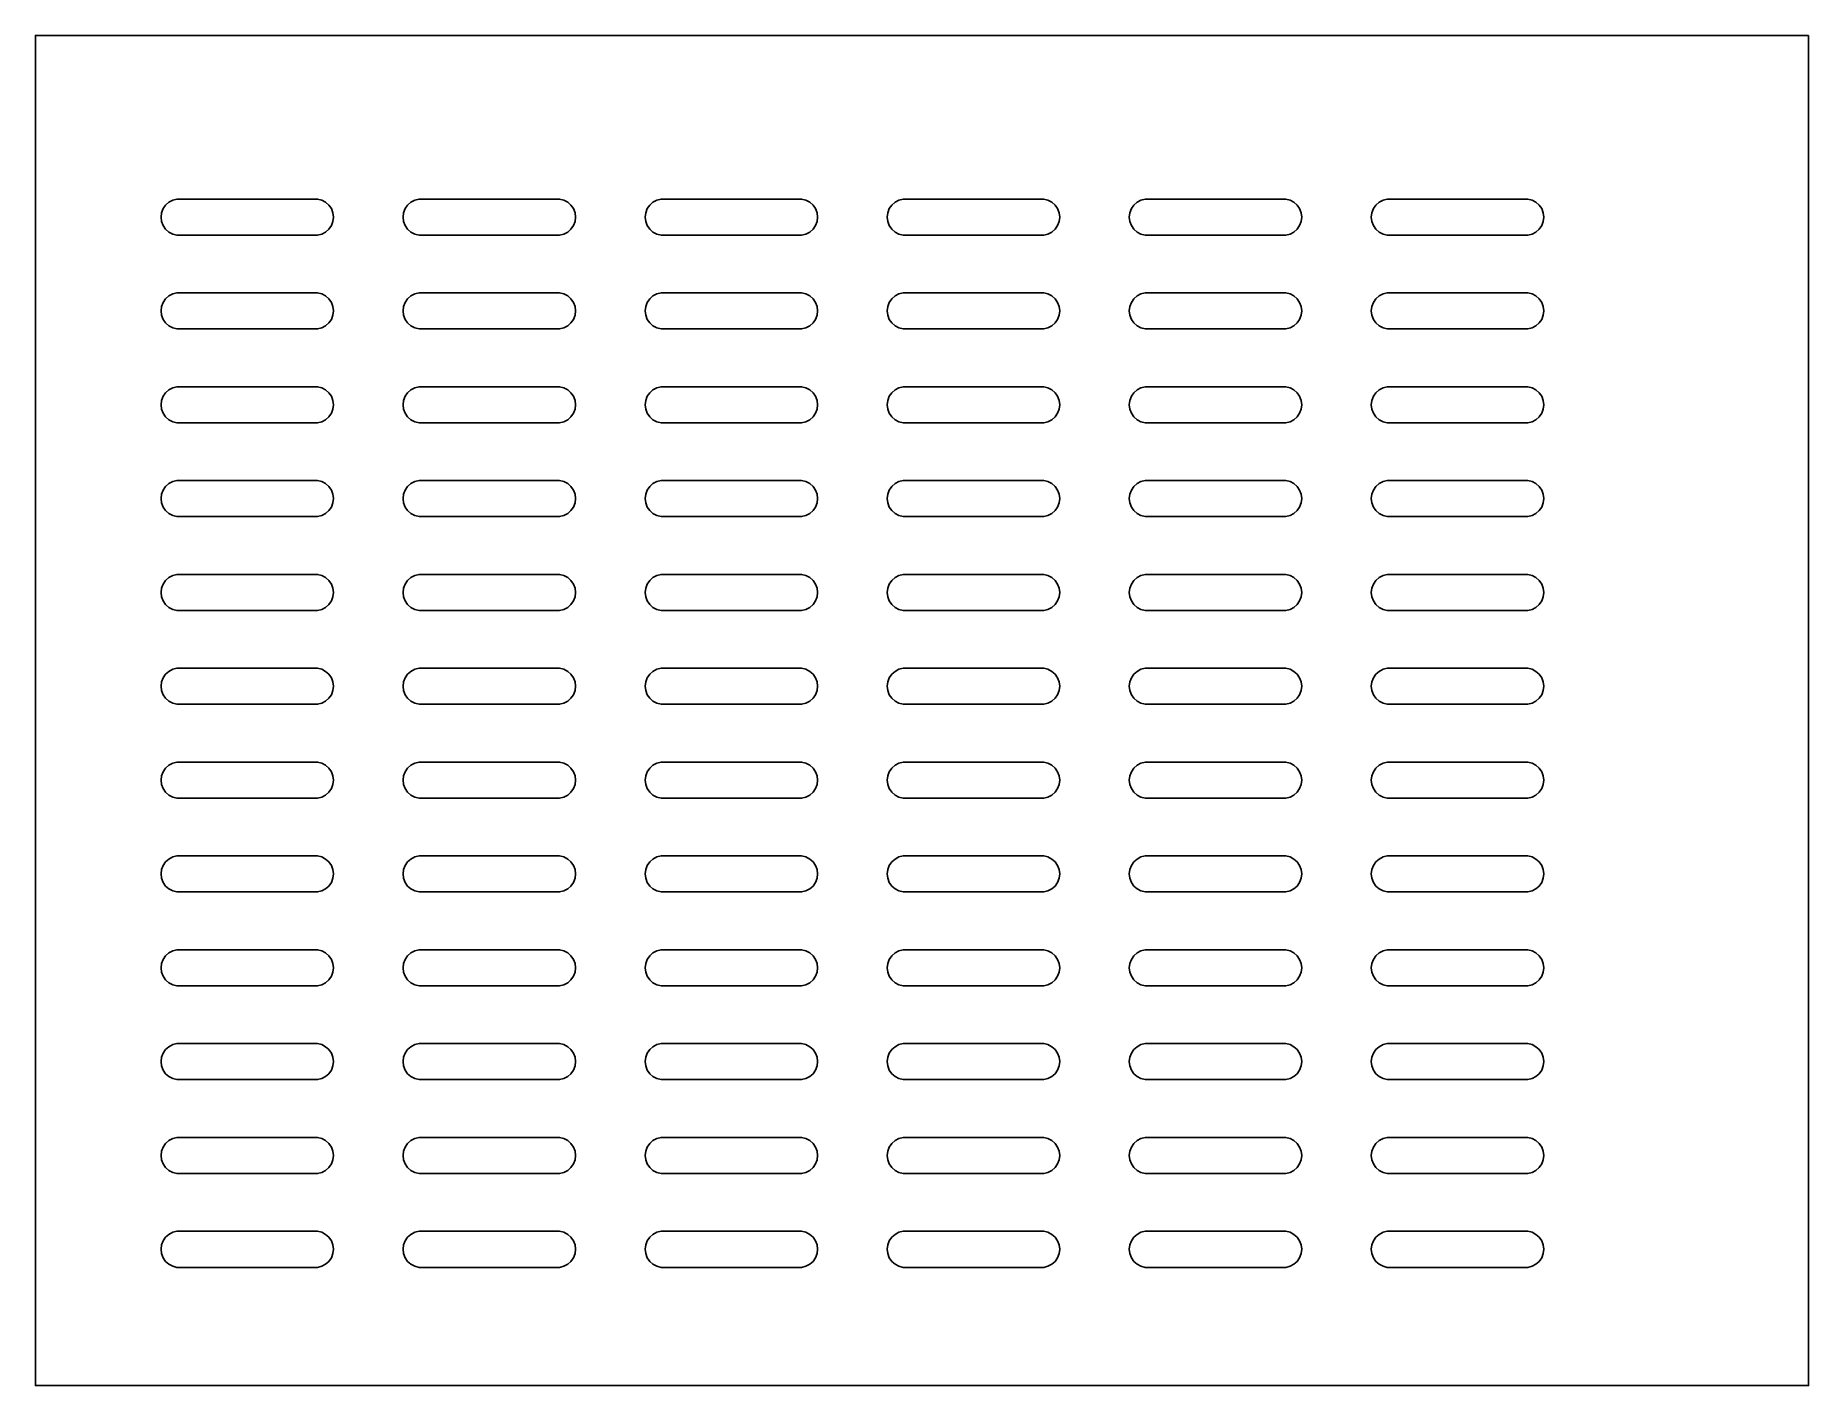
# Model space of a CAD drawing. Extents: x 0 to 117, y 0 to 89.
import ezdxf

# ---------------------------------------------------------------- set-up
doc = ezdxf.new("R2010")
doc.units = 0
doc.layers.get('0').update_dxf_attribs({"linetype": 'CONTINUOUS'})

msp = doc.modelspace()

# ---------------------------------------------------------------- linework, layer by layer
for points in [[(117.2, 89.2), (0, 89.2), (0, 0), (117.2, 0)], [(9.35536, 76.0087), (9.07447, 76.078), (8.81832, 76.2124), (8.60179, 76.4043), (8.43745, 76.6423), (8.33487, 76.9128), (8.3, 77.2), (8.33487, 77.4872), (8.43745, 77.7577), (8.60179, 77.9957), (8.81832, 78.1876), (9.07447, 78.322), (9.35536, 78.3913), (18.6446, 78.3913), (18.9255, 78.322), (19.1817, 78.1876), (19.3982, 77.9957), (19.5625, 77.7577), (19.6651, 77.4872), (19.7, 77.2), (19.6651, 76.9128), (19.5625, 76.6423), (19.3982, 76.4043), (19.1817, 76.2124), (18.9255, 76.078), (18.6446, 76.0087)], [(25.3554, 76.0087), (25.0745, 76.078), (24.8183, 76.2124), (24.6018, 76.4043), (24.4375, 76.6423), (24.3349, 76.9128), (24.3, 77.2), (24.3349, 77.4872), (24.4375, 77.7577), (24.6018, 77.9957), (24.8183, 78.1876), (25.0745, 78.322), (25.3554, 78.3913), (34.6446, 78.3913), (34.9255, 78.322), (35.1817, 78.1876), (35.3982, 77.9957), (35.5625, 77.7577), (35.6651, 77.4872), (35.7, 77.2), (35.6651, 76.9128), (35.5625, 76.6423), (35.3982, 76.4043), (35.1817, 76.2124), (34.9255, 76.078), (34.6446, 76.0087)], [(41.3554, 76.0087), (41.0745, 76.078), (40.8183, 76.2124), (40.6018, 76.4043), (40.4375, 76.6423), (40.3349, 76.9128), (40.3, 77.2), (40.3349, 77.4872), (40.4375, 77.7577), (40.6018, 77.9957), (40.8183, 78.1876), (41.0745, 78.322), (41.3554, 78.3913), (50.6446, 78.3913), (50.9255, 78.322), (51.1817, 78.1876), (51.3982, 77.9957), (51.5625, 77.7577), (51.6651, 77.4872), (51.7, 77.2), (51.6651, 76.9128), (51.5625, 76.6423), (51.3982, 76.4043), (51.1817, 76.2124), (50.9255, 76.078), (50.6446, 76.0087)], [(57.3554, 76.0087), (57.0745, 76.078), (56.8183, 76.2124), (56.6018, 76.4043), (56.4375, 76.6423), (56.3349, 76.9128), (56.3, 77.2), (56.3349, 77.4872), (56.4375, 77.7577), (56.6018, 77.9957), (56.8183, 78.1876), (57.0745, 78.322), (57.3554, 78.3913), (66.6446, 78.3913), (66.9255, 78.322), (67.1817, 78.1876), (67.3982, 77.9957), (67.5625, 77.7577), (67.6651, 77.4872), (67.7, 77.2), (67.6651, 76.9128), (67.5625, 76.6423), (67.3982, 76.4043), (67.1817, 76.2124), (66.9255, 76.078), (66.6446, 76.0087)], [(73.3554, 76.0087), (73.0745, 76.078), (72.8183, 76.2124), (72.6018, 76.4043), (72.4375, 76.6423), (72.3349, 76.9128), (72.3, 77.2), (72.3349, 77.4872), (72.4375, 77.7577), (72.6018, 77.9957), (72.8183, 78.1876), (73.0745, 78.322), (73.3554, 78.3913), (82.6446, 78.3913), (82.9255, 78.322), (83.1817, 78.1876), (83.3982, 77.9957), (83.5625, 77.7577), (83.6651, 77.4872), (83.7, 77.2), (83.6651, 76.9128), (83.5625, 76.6423), (83.3982, 76.4043), (83.1817, 76.2124), (82.9255, 76.078), (82.6446, 76.0087)], [(89.3554, 76.0087), (89.0745, 76.078), (88.8183, 76.2124), (88.6018, 76.4043), (88.4375, 76.6423), (88.3349, 76.9128), (88.3, 77.2), (88.3349, 77.4872), (88.4375, 77.7577), (88.6018, 77.9957), (88.8183, 78.1876), (89.0745, 78.322), (89.3554, 78.3913), (98.6446, 78.3913), (98.9255, 78.322), (99.1817, 78.1876), (99.3982, 77.9957), (99.5625, 77.7577), (99.6651, 77.4872), (99.7, 77.2), (99.6651, 76.9128), (99.5625, 76.6423), (99.3982, 76.4043), (99.1817, 76.2124), (98.9255, 76.078), (98.6446, 76.0087)], [(9.35536, 69.8087), (9.07447, 69.878), (8.81832, 70.0124), (8.60179, 70.2043), (8.43745, 70.4423), (8.33487, 70.7128), (8.3, 71), (8.33487, 71.2872), (8.43745, 71.5577), (8.60179, 71.7957), (8.81832, 71.9876), (9.07447, 72.122), (9.35536, 72.1913), (18.6446, 72.1913), (18.9255, 72.122), (19.1817, 71.9876), (19.3982, 71.7957), (19.5625, 71.5577), (19.6651, 71.2872), (19.7, 71), (19.6651, 70.7128), (19.5625, 70.4423), (19.3982, 70.2043), (19.1817, 70.0124), (18.9255, 69.878), (18.6446, 69.8087)], [(25.3554, 69.8087), (25.0745, 69.878), (24.8183, 70.0124), (24.6018, 70.2043), (24.4375, 70.4423), (24.3349, 70.7128), (24.3, 71), (24.3349, 71.2872), (24.4375, 71.5577), (24.6018, 71.7957), (24.8183, 71.9876), (25.0745, 72.122), (25.3554, 72.1913), (34.6446, 72.1913), (34.9255, 72.122), (35.1817, 71.9876), (35.3982, 71.7957), (35.5625, 71.5577), (35.6651, 71.2872), (35.7, 71), (35.6651, 70.7128), (35.5625, 70.4423), (35.3982, 70.2043), (35.1817, 70.0124), (34.9255, 69.878), (34.6446, 69.8087)], [(41.3554, 69.8087), (41.0745, 69.878), (40.8183, 70.0124), (40.6018, 70.2043), (40.4375, 70.4423), (40.3349, 70.7128), (40.3, 71), (40.3349, 71.2872), (40.4375, 71.5577), (40.6018, 71.7957), (40.8183, 71.9876), (41.0745, 72.122), (41.3554, 72.1913), (50.6446, 72.1913), (50.9255, 72.122), (51.1817, 71.9876), (51.3982, 71.7957), (51.5625, 71.5577), (51.6651, 71.2872), (51.7, 71), (51.6651, 70.7128), (51.5625, 70.4423), (51.3982, 70.2043), (51.1817, 70.0124), (50.9255, 69.878), (50.6446, 69.8087)], [(57.3554, 69.8087), (57.0745, 69.878), (56.8183, 70.0124), (56.6018, 70.2043), (56.4375, 70.4423), (56.3349, 70.7128), (56.3, 71), (56.3349, 71.2872), (56.4375, 71.5577), (56.6018, 71.7957), (56.8183, 71.9876), (57.0745, 72.122), (57.3554, 72.1913), (66.6446, 72.1913), (66.9255, 72.122), (67.1817, 71.9876), (67.3982, 71.7957), (67.5625, 71.5577), (67.6651, 71.2872), (67.7, 71), (67.6651, 70.7128), (67.5625, 70.4423), (67.3982, 70.2043), (67.1817, 70.0124), (66.9255, 69.878), (66.6446, 69.8087)], [(73.3554, 69.8087), (73.0745, 69.878), (72.8183, 70.0124), (72.6018, 70.2043), (72.4375, 70.4423), (72.3349, 70.7128), (72.3, 71), (72.3349, 71.2872), (72.4375, 71.5577), (72.6018, 71.7957), (72.8183, 71.9876), (73.0745, 72.122), (73.3554, 72.1913), (82.6446, 72.1913), (82.9255, 72.122), (83.1817, 71.9876), (83.3982, 71.7957), (83.5625, 71.5577), (83.6651, 71.2872), (83.7, 71), (83.6651, 70.7128), (83.5625, 70.4423), (83.3982, 70.2043), (83.1817, 70.0124), (82.9255, 69.878), (82.6446, 69.8087)], [(89.3554, 69.8087), (89.0745, 69.878), (88.8183, 70.0124), (88.6018, 70.2043), (88.4375, 70.4423), (88.3349, 70.7128), (88.3, 71), (88.3349, 71.2872), (88.4375, 71.5577), (88.6018, 71.7957), (88.8183, 71.9876), (89.0745, 72.122), (89.3554, 72.1913), (98.6446, 72.1913), (98.9255, 72.122), (99.1817, 71.9876), (99.3982, 71.7957), (99.5625, 71.5577), (99.6651, 71.2872), (99.7, 71), (99.6651, 70.7128), (99.5625, 70.4423), (99.3982, 70.2043), (99.1817, 70.0124), (98.9255, 69.878), (98.6446, 69.8087)], [(9.35536, 63.6087), (9.07447, 63.678), (8.81832, 63.8124), (8.60179, 64.0043), (8.43745, 64.2423), (8.33487, 64.5128), (8.3, 64.8), (8.33487, 65.0872), (8.43745, 65.3577), (8.60179, 65.5957), (8.81832, 65.7876), (9.07447, 65.922), (9.35536, 65.9913), (18.6446, 65.9913), (18.9255, 65.922), (19.1817, 65.7876), (19.3982, 65.5957), (19.5625, 65.3577), (19.6651, 65.0872), (19.7, 64.8), (19.6651, 64.5128), (19.5625, 64.2423), (19.3982, 64.0043), (19.1817, 63.8124), (18.9255, 63.678), (18.6446, 63.6087)], [(25.3554, 63.6087), (25.0745, 63.678), (24.8183, 63.8124), (24.6018, 64.0043), (24.4375, 64.2423), (24.3349, 64.5128), (24.3, 64.8), (24.3349, 65.0872), (24.4375, 65.3577), (24.6018, 65.5957), (24.8183, 65.7876), (25.0745, 65.922), (25.3554, 65.9913), (34.6446, 65.9913), (34.9255, 65.922), (35.1817, 65.7876), (35.3982, 65.5957), (35.5625, 65.3577), (35.6651, 65.0872), (35.7, 64.8), (35.6651, 64.5128), (35.5625, 64.2423), (35.3982, 64.0043), (35.1817, 63.8124), (34.9255, 63.678), (34.6446, 63.6087)], [(41.3554, 63.6087), (41.0745, 63.678), (40.8183, 63.8124), (40.6018, 64.0043), (40.4375, 64.2423), (40.3349, 64.5128), (40.3, 64.8), (40.3349, 65.0872), (40.4375, 65.3577), (40.6018, 65.5957), (40.8183, 65.7876), (41.0745, 65.922), (41.3554, 65.9913), (50.6446, 65.9913), (50.9255, 65.922), (51.1817, 65.7876), (51.3982, 65.5957), (51.5625, 65.3577), (51.6651, 65.0872), (51.7, 64.8), (51.6651, 64.5128), (51.5625, 64.2423), (51.3982, 64.0043), (51.1817, 63.8124), (50.9255, 63.678), (50.6446, 63.6087)], [(57.3554, 63.6087), (57.0745, 63.678), (56.8183, 63.8124), (56.6018, 64.0043), (56.4375, 64.2423), (56.3349, 64.5128), (56.3, 64.8), (56.3349, 65.0872), (56.4375, 65.3577), (56.6018, 65.5957), (56.8183, 65.7876), (57.0745, 65.922), (57.3554, 65.9913), (66.6446, 65.9913), (66.9255, 65.922), (67.1817, 65.7876), (67.3982, 65.5957), (67.5625, 65.3577), (67.6651, 65.0872), (67.7, 64.8), (67.6651, 64.5128), (67.5625, 64.2423), (67.3982, 64.0043), (67.1817, 63.8124), (66.9255, 63.678), (66.6446, 63.6087)], [(73.3554, 63.6087), (73.0745, 63.678), (72.8183, 63.8124), (72.6018, 64.0043), (72.4375, 64.2423), (72.3349, 64.5128), (72.3, 64.8), (72.3349, 65.0872), (72.4375, 65.3577), (72.6018, 65.5957), (72.8183, 65.7876), (73.0745, 65.922), (73.3554, 65.9913), (82.6446, 65.9913), (82.9255, 65.922), (83.1817, 65.7876), (83.3982, 65.5957), (83.5625, 65.3577), (83.6651, 65.0872), (83.7, 64.8), (83.6651, 64.5128), (83.5625, 64.2423), (83.3982, 64.0043), (83.1817, 63.8124), (82.9255, 63.678), (82.6446, 63.6087)], [(89.3554, 63.6087), (89.0745, 63.678), (88.8183, 63.8124), (88.6018, 64.0043), (88.4375, 64.2423), (88.3349, 64.5128), (88.3, 64.8), (88.3349, 65.0872), (88.4375, 65.3577), (88.6018, 65.5957), (88.8183, 65.7876), (89.0745, 65.922), (89.3554, 65.9913), (98.6446, 65.9913), (98.9255, 65.922), (99.1817, 65.7876), (99.3982, 65.5957), (99.5625, 65.3577), (99.6651, 65.0872), (99.7, 64.8), (99.6651, 64.5128), (99.5625, 64.2423), (99.3982, 64.0043), (99.1817, 63.8124), (98.9255, 63.678), (98.6446, 63.6087)], [(9.35536, 57.4087), (9.07447, 57.478), (8.81832, 57.6124), (8.60179, 57.8043), (8.43745, 58.0423), (8.33487, 58.3128), (8.3, 58.6), (8.33487, 58.8872), (8.43745, 59.1577), (8.60179, 59.3957), (8.81832, 59.5876), (9.07447, 59.722), (9.35536, 59.7913), (18.6446, 59.7913), (18.9255, 59.722), (19.1817, 59.5876), (19.3982, 59.3957), (19.5625, 59.1577), (19.6651, 58.8872), (19.7, 58.6), (19.6651, 58.3128), (19.5625, 58.0423), (19.3982, 57.8043), (19.1817, 57.6124), (18.9255, 57.478), (18.6446, 57.4087)], [(25.3554, 57.4087), (25.0745, 57.478), (24.8183, 57.6124), (24.6018, 57.8043), (24.4375, 58.0423), (24.3349, 58.3128), (24.3, 58.6), (24.3349, 58.8872), (24.4375, 59.1577), (24.6018, 59.3957), (24.8183, 59.5876), (25.0745, 59.722), (25.3554, 59.7913), (34.6446, 59.7913), (34.9255, 59.722), (35.1817, 59.5876), (35.3982, 59.3957), (35.5625, 59.1577), (35.6651, 58.8872), (35.7, 58.6), (35.6651, 58.3128), (35.5625, 58.0423), (35.3982, 57.8043), (35.1817, 57.6124), (34.9255, 57.478), (34.6446, 57.4087)], [(41.3554, 57.4087), (41.0745, 57.478), (40.8183, 57.6124), (40.6018, 57.8043), (40.4375, 58.0423), (40.3349, 58.3128), (40.3, 58.6), (40.3349, 58.8872), (40.4375, 59.1577), (40.6018, 59.3957), (40.8183, 59.5876), (41.0745, 59.722), (41.3554, 59.7913), (50.6446, 59.7913), (50.9255, 59.722), (51.1817, 59.5876), (51.3982, 59.3957), (51.5625, 59.1577), (51.6651, 58.8872), (51.7, 58.6), (51.6651, 58.3128), (51.5625, 58.0423), (51.3982, 57.8043), (51.1817, 57.6124), (50.9255, 57.478), (50.6446, 57.4087)], [(57.3554, 57.4087), (57.0745, 57.478), (56.8183, 57.6124), (56.6018, 57.8043), (56.4375, 58.0423), (56.3349, 58.3128), (56.3, 58.6), (56.3349, 58.8872), (56.4375, 59.1577), (56.6018, 59.3957), (56.8183, 59.5876), (57.0745, 59.722), (57.3554, 59.7913), (66.6446, 59.7913), (66.9255, 59.722), (67.1817, 59.5876), (67.3982, 59.3957), (67.5625, 59.1577), (67.6651, 58.8872), (67.7, 58.6), (67.6651, 58.3128), (67.5625, 58.0423), (67.3982, 57.8043), (67.1817, 57.6124), (66.9255, 57.478), (66.6446, 57.4087)], [(73.3554, 57.4087), (73.0745, 57.478), (72.8183, 57.6124), (72.6018, 57.8043), (72.4375, 58.0423), (72.3349, 58.3128), (72.3, 58.6), (72.3349, 58.8872), (72.4375, 59.1577), (72.6018, 59.3957), (72.8183, 59.5876), (73.0745, 59.722), (73.3554, 59.7913), (82.6446, 59.7913), (82.9255, 59.722), (83.1817, 59.5876), (83.3982, 59.3957), (83.5625, 59.1577), (83.6651, 58.8872), (83.7, 58.6), (83.6651, 58.3128), (83.5625, 58.0423), (83.3982, 57.8043), (83.1817, 57.6124), (82.9255, 57.478), (82.6446, 57.4087)], [(89.3554, 57.4087), (89.0745, 57.478), (88.8183, 57.6124), (88.6018, 57.8043), (88.4375, 58.0423), (88.3349, 58.3128), (88.3, 58.6), (88.3349, 58.8872), (88.4375, 59.1577), (88.6018, 59.3957), (88.8183, 59.5876), (89.0745, 59.722), (89.3554, 59.7913), (98.6446, 59.7913), (98.9255, 59.722), (99.1817, 59.5876), (99.3982, 59.3957), (99.5625, 59.1577), (99.6651, 58.8872), (99.7, 58.6), (99.6651, 58.3128), (99.5625, 58.0423), (99.3982, 57.8043), (99.1817, 57.6124), (98.9255, 57.478), (98.6446, 57.4087)], [(9.35536, 51.2087), (9.07447, 51.278), (8.81832, 51.4124), (8.60179, 51.6043), (8.43745, 51.8423), (8.33487, 52.1128), (8.3, 52.4), (8.33487, 52.6872), (8.43745, 52.9577), (8.60179, 53.1957), (8.81832, 53.3876), (9.07447, 53.522), (9.35536, 53.5913), (18.6446, 53.5913), (18.9255, 53.522), (19.1817, 53.3876), (19.3982, 53.1957), (19.5625, 52.9577), (19.6651, 52.6872), (19.7, 52.4), (19.6651, 52.1128), (19.5625, 51.8423), (19.3982, 51.6043), (19.1817, 51.4124), (18.9255, 51.278), (18.6446, 51.2087)], [(25.3554, 51.2087), (25.0745, 51.278), (24.8183, 51.4124), (24.6018, 51.6043), (24.4375, 51.8423), (24.3349, 52.1128), (24.3, 52.4), (24.3349, 52.6872), (24.4375, 52.9577), (24.6018, 53.1957), (24.8183, 53.3876), (25.0745, 53.522), (25.3554, 53.5913), (34.6446, 53.5913), (34.9255, 53.522), (35.1817, 53.3876), (35.3982, 53.1957), (35.5625, 52.9577), (35.6651, 52.6872), (35.7, 52.4), (35.6651, 52.1128), (35.5625, 51.8423), (35.3982, 51.6043), (35.1817, 51.4124), (34.9255, 51.278), (34.6446, 51.2087)], [(41.3554, 51.2087), (41.0745, 51.278), (40.8183, 51.4124), (40.6018, 51.6043), (40.4375, 51.8423), (40.3349, 52.1128), (40.3, 52.4), (40.3349, 52.6872), (40.4375, 52.9577), (40.6018, 53.1957), (40.8183, 53.3876), (41.0745, 53.522), (41.3554, 53.5913), (50.6446, 53.5913), (50.9255, 53.522), (51.1817, 53.3876), (51.3982, 53.1957), (51.5625, 52.9577), (51.6651, 52.6872), (51.7, 52.4), (51.6651, 52.1128), (51.5625, 51.8423), (51.3982, 51.6043), (51.1817, 51.4124), (50.9255, 51.278), (50.6446, 51.2087)], [(57.3554, 51.2087), (57.0745, 51.278), (56.8183, 51.4124), (56.6018, 51.6043), (56.4375, 51.8423), (56.3349, 52.1128), (56.3, 52.4), (56.3349, 52.6872), (56.4375, 52.9577), (56.6018, 53.1957), (56.8183, 53.3876), (57.0745, 53.522), (57.3554, 53.5913), (66.6446, 53.5913), (66.9255, 53.522), (67.1817, 53.3876), (67.3982, 53.1957), (67.5625, 52.9577), (67.6651, 52.6872), (67.7, 52.4), (67.6651, 52.1128), (67.5625, 51.8423), (67.3982, 51.6043), (67.1817, 51.4124), (66.9255, 51.278), (66.6446, 51.2087)], [(73.3554, 51.2087), (73.0745, 51.278), (72.8183, 51.4124), (72.6018, 51.6043), (72.4375, 51.8423), (72.3349, 52.1128), (72.3, 52.4), (72.3349, 52.6872), (72.4375, 52.9577), (72.6018, 53.1957), (72.8183, 53.3876), (73.0745, 53.522), (73.3554, 53.5913), (82.6446, 53.5913), (82.9255, 53.522), (83.1817, 53.3876), (83.3982, 53.1957), (83.5625, 52.9577), (83.6651, 52.6872), (83.7, 52.4), (83.6651, 52.1128), (83.5625, 51.8423), (83.3982, 51.6043), (83.1817, 51.4124), (82.9255, 51.278), (82.6446, 51.2087)], [(89.3554, 51.2087), (89.0745, 51.278), (88.8183, 51.4124), (88.6018, 51.6043), (88.4375, 51.8423), (88.3349, 52.1128), (88.3, 52.4), (88.3349, 52.6872), (88.4375, 52.9577), (88.6018, 53.1957), (88.8183, 53.3876), (89.0745, 53.522), (89.3554, 53.5913), (98.6446, 53.5913), (98.9255, 53.522), (99.1817, 53.3876), (99.3982, 53.1957), (99.5625, 52.9577), (99.6651, 52.6872), (99.7, 52.4), (99.6651, 52.1128), (99.5625, 51.8423), (99.3982, 51.6043), (99.1817, 51.4124), (98.9255, 51.278), (98.6446, 51.2087)], [(9.35536, 45.0087), (9.07447, 45.078), (8.81832, 45.2124), (8.60179, 45.4043), (8.43745, 45.6423), (8.33487, 45.9128), (8.3, 46.2), (8.33487, 46.4872), (8.43745, 46.7577), (8.60179, 46.9957), (8.81832, 47.1876), (9.07447, 47.322), (9.35536, 47.3913), (18.6446, 47.3913), (18.9255, 47.322), (19.1817, 47.1876), (19.3982, 46.9957), (19.5625, 46.7577), (19.6651, 46.4872), (19.7, 46.2), (19.6651, 45.9128), (19.5625, 45.6423), (19.3982, 45.4043), (19.1817, 45.2124), (18.9255, 45.078), (18.6446, 45.0087)], [(25.3554, 45.0087), (25.0745, 45.078), (24.8183, 45.2124), (24.6018, 45.4043), (24.4375, 45.6423), (24.3349, 45.9128), (24.3, 46.2), (24.3349, 46.4872), (24.4375, 46.7577), (24.6018, 46.9957), (24.8183, 47.1876), (25.0745, 47.322), (25.3554, 47.3913), (34.6446, 47.3913), (34.9255, 47.322), (35.1817, 47.1876), (35.3982, 46.9957), (35.5625, 46.7577), (35.6651, 46.4872), (35.7, 46.2), (35.6651, 45.9128), (35.5625, 45.6423), (35.3982, 45.4043), (35.1817, 45.2124), (34.9255, 45.078), (34.6446, 45.0087)], [(41.3554, 45.0087), (41.0745, 45.078), (40.8183, 45.2124), (40.6018, 45.4043), (40.4375, 45.6423), (40.3349, 45.9128), (40.3, 46.2), (40.3349, 46.4872), (40.4375, 46.7577), (40.6018, 46.9957), (40.8183, 47.1876), (41.0745, 47.322), (41.3554, 47.3913), (50.6446, 47.3913), (50.9255, 47.322), (51.1817, 47.1876), (51.3982, 46.9957), (51.5625, 46.7577), (51.6651, 46.4872), (51.7, 46.2), (51.6651, 45.9128), (51.5625, 45.6423), (51.3982, 45.4043), (51.1817, 45.2124), (50.9255, 45.078), (50.6446, 45.0087)], [(57.3554, 45.0087), (57.0745, 45.078), (56.8183, 45.2124), (56.6018, 45.4043), (56.4375, 45.6423), (56.3349, 45.9128), (56.3, 46.2), (56.3349, 46.4872), (56.4375, 46.7577), (56.6018, 46.9957), (56.8183, 47.1876), (57.0745, 47.322), (57.3554, 47.3913), (66.6446, 47.3913), (66.9255, 47.322), (67.1817, 47.1876), (67.3982, 46.9957), (67.5625, 46.7577), (67.6651, 46.4872), (67.7, 46.2), (67.6651, 45.9128), (67.5625, 45.6423), (67.3982, 45.4043), (67.1817, 45.2124), (66.9255, 45.078), (66.6446, 45.0087)], [(73.3554, 45.0087), (73.0745, 45.078), (72.8183, 45.2124), (72.6018, 45.4043), (72.4375, 45.6423), (72.3349, 45.9128), (72.3, 46.2), (72.3349, 46.4872), (72.4375, 46.7577), (72.6018, 46.9957), (72.8183, 47.1876), (73.0745, 47.322), (73.3554, 47.3913), (82.6446, 47.3913), (82.9255, 47.322), (83.1817, 47.1876), (83.3982, 46.9957), (83.5625, 46.7577), (83.6651, 46.4872), (83.7, 46.2), (83.6651, 45.9128), (83.5625, 45.6423), (83.3982, 45.4043), (83.1817, 45.2124), (82.9255, 45.078), (82.6446, 45.0087)], [(89.3554, 45.0087), (89.0745, 45.078), (88.8183, 45.2124), (88.6018, 45.4043), (88.4375, 45.6423), (88.3349, 45.9128), (88.3, 46.2), (88.3349, 46.4872), (88.4375, 46.7577), (88.6018, 46.9957), (88.8183, 47.1876), (89.0745, 47.322), (89.3554, 47.3913), (98.6446, 47.3913), (98.9255, 47.322), (99.1817, 47.1876), (99.3982, 46.9957), (99.5625, 46.7577), (99.6651, 46.4872), (99.7, 46.2), (99.6651, 45.9128), (99.5625, 45.6423), (99.3982, 45.4043), (99.1817, 45.2124), (98.9255, 45.078), (98.6446, 45.0087)], [(9.35536, 38.8087), (9.07447, 38.878), (8.81832, 39.0124), (8.60179, 39.2043), (8.43745, 39.4423), (8.33487, 39.7128), (8.3, 40), (8.33487, 40.2872), (8.43745, 40.5577), (8.60179, 40.7957), (8.81832, 40.9876), (9.07447, 41.122), (9.35536, 41.1913), (18.6446, 41.1913), (18.9255, 41.122), (19.1817, 40.9876), (19.3982, 40.7957), (19.5625, 40.5577), (19.6651, 40.2872), (19.7, 40), (19.6651, 39.7128), (19.5625, 39.4423), (19.3982, 39.2043), (19.1817, 39.0124), (18.9255, 38.878), (18.6446, 38.8087)], [(25.3554, 38.8087), (25.0745, 38.878), (24.8183, 39.0124), (24.6018, 39.2043), (24.4375, 39.4423), (24.3349, 39.7128), (24.3, 40), (24.3349, 40.2872), (24.4375, 40.5577), (24.6018, 40.7957), (24.8183, 40.9876), (25.0745, 41.122), (25.3554, 41.1913), (34.6446, 41.1913), (34.9255, 41.122), (35.1817, 40.9876), (35.3982, 40.7957), (35.5625, 40.5577), (35.6651, 40.2872), (35.7, 40), (35.6651, 39.7128), (35.5625, 39.4423), (35.3982, 39.2043), (35.1817, 39.0124), (34.9255, 38.878), (34.6446, 38.8087)], [(41.3554, 38.8087), (41.0745, 38.878), (40.8183, 39.0124), (40.6018, 39.2043), (40.4375, 39.4423), (40.3349, 39.7128), (40.3, 40), (40.3349, 40.2872), (40.4375, 40.5577), (40.6018, 40.7957), (40.8183, 40.9876), (41.0745, 41.122), (41.3554, 41.1913), (50.6446, 41.1913), (50.9255, 41.122), (51.1817, 40.9876), (51.3982, 40.7957), (51.5625, 40.5577), (51.6651, 40.2872), (51.7, 40), (51.6651, 39.7128), (51.5625, 39.4423), (51.3982, 39.2043), (51.1817, 39.0124), (50.9255, 38.878), (50.6446, 38.8087)], [(57.3554, 38.8087), (57.0745, 38.878), (56.8183, 39.0124), (56.6018, 39.2043), (56.4375, 39.4423), (56.3349, 39.7128), (56.3, 40), (56.3349, 40.2872), (56.4375, 40.5577), (56.6018, 40.7957), (56.8183, 40.9876), (57.0745, 41.122), (57.3554, 41.1913), (66.6446, 41.1913), (66.9255, 41.122), (67.1817, 40.9876), (67.3982, 40.7957), (67.5625, 40.5577), (67.6651, 40.2872), (67.7, 40), (67.6651, 39.7128), (67.5625, 39.4423), (67.3982, 39.2043), (67.1817, 39.0124), (66.9255, 38.878), (66.6446, 38.8087)], [(73.3554, 38.8087), (73.0745, 38.878), (72.8183, 39.0124), (72.6018, 39.2043), (72.4375, 39.4423), (72.3349, 39.7128), (72.3, 40), (72.3349, 40.2872), (72.4375, 40.5577), (72.6018, 40.7957), (72.8183, 40.9876), (73.0745, 41.122), (73.3554, 41.1913), (82.6446, 41.1913), (82.9255, 41.122), (83.1817, 40.9876), (83.3982, 40.7957), (83.5625, 40.5577), (83.6651, 40.2872), (83.7, 40), (83.6651, 39.7128), (83.5625, 39.4423), (83.3982, 39.2043), (83.1817, 39.0124), (82.9255, 38.878), (82.6446, 38.8087)], [(89.3554, 38.8087), (89.0745, 38.878), (88.8183, 39.0124), (88.6018, 39.2043), (88.4375, 39.4423), (88.3349, 39.7128), (88.3, 40), (88.3349, 40.2872), (88.4375, 40.5577), (88.6018, 40.7957), (88.8183, 40.9876), (89.0745, 41.122), (89.3554, 41.1913), (98.6446, 41.1913), (98.9255, 41.122), (99.1817, 40.9876), (99.3982, 40.7957), (99.5625, 40.5577), (99.6651, 40.2872), (99.7, 40), (99.6651, 39.7128), (99.5625, 39.4423), (99.3982, 39.2043), (99.1817, 39.0124), (98.9255, 38.878), (98.6446, 38.8087)], [(9.35536, 32.6087), (9.07447, 32.678), (8.81832, 32.8124), (8.60179, 33.0043), (8.43745, 33.2423), (8.33487, 33.5128), (8.3, 33.8), (8.33487, 34.0872), (8.43745, 34.3577), (8.60179, 34.5957), (8.81832, 34.7876), (9.07447, 34.922), (9.35536, 34.9913), (18.6446, 34.9913), (18.9255, 34.922), (19.1817, 34.7876), (19.3982, 34.5957), (19.5625, 34.3577), (19.6651, 34.0872), (19.7, 33.8), (19.6651, 33.5128), (19.5625, 33.2423), (19.3982, 33.0043), (19.1817, 32.8124), (18.9255, 32.678), (18.6446, 32.6087)], [(25.3554, 32.6087), (25.0745, 32.678), (24.8183, 32.8124), (24.6018, 33.0043), (24.4375, 33.2423), (24.3349, 33.5128), (24.3, 33.8), (24.3349, 34.0872), (24.4375, 34.3577), (24.6018, 34.5957), (24.8183, 34.7876), (25.0745, 34.922), (25.3554, 34.9913), (34.6446, 34.9913), (34.9255, 34.922), (35.1817, 34.7876), (35.3982, 34.5957), (35.5625, 34.3577), (35.6651, 34.0872), (35.7, 33.8), (35.6651, 33.5128), (35.5625, 33.2423), (35.3982, 33.0043), (35.1817, 32.8124), (34.9255, 32.678), (34.6446, 32.6087)], [(41.3554, 32.6087), (41.0745, 32.678), (40.8183, 32.8124), (40.6018, 33.0043), (40.4375, 33.2423), (40.3349, 33.5128), (40.3, 33.8), (40.3349, 34.0872), (40.4375, 34.3577), (40.6018, 34.5957), (40.8183, 34.7876), (41.0745, 34.922), (41.3554, 34.9913), (50.6446, 34.9913), (50.9255, 34.922), (51.1817, 34.7876), (51.3982, 34.5957), (51.5625, 34.3577), (51.6651, 34.0872), (51.7, 33.8), (51.6651, 33.5128), (51.5625, 33.2423), (51.3982, 33.0043), (51.1817, 32.8124), (50.9255, 32.678), (50.6446, 32.6087)], [(57.3554, 32.6087), (57.0745, 32.678), (56.8183, 32.8124), (56.6018, 33.0043), (56.4375, 33.2423), (56.3349, 33.5128), (56.3, 33.8), (56.3349, 34.0872), (56.4375, 34.3577), (56.6018, 34.5957), (56.8183, 34.7876), (57.0745, 34.922), (57.3554, 34.9913), (66.6446, 34.9913), (66.9255, 34.922), (67.1817, 34.7876), (67.3982, 34.5957), (67.5625, 34.3577), (67.6651, 34.0872), (67.7, 33.8), (67.6651, 33.5128), (67.5625, 33.2423), (67.3982, 33.0043), (67.1817, 32.8124), (66.9255, 32.678), (66.6446, 32.6087)], [(73.3554, 32.6087), (73.0745, 32.678), (72.8183, 32.8124), (72.6018, 33.0043), (72.4375, 33.2423), (72.3349, 33.5128), (72.3, 33.8), (72.3349, 34.0872), (72.4375, 34.3577), (72.6018, 34.5957), (72.8183, 34.7876), (73.0745, 34.922), (73.3554, 34.9913), (82.6446, 34.9913), (82.9255, 34.922), (83.1817, 34.7876), (83.3982, 34.5957), (83.5625, 34.3577), (83.6651, 34.0872), (83.7, 33.8), (83.6651, 33.5128), (83.5625, 33.2423), (83.3982, 33.0043), (83.1817, 32.8124), (82.9255, 32.678), (82.6446, 32.6087)], [(89.3554, 32.6087), (89.0745, 32.678), (88.8183, 32.8124), (88.6018, 33.0043), (88.4375, 33.2423), (88.3349, 33.5128), (88.3, 33.8), (88.3349, 34.0872), (88.4375, 34.3577), (88.6018, 34.5957), (88.8183, 34.7876), (89.0745, 34.922), (89.3554, 34.9913), (98.6446, 34.9913), (98.9255, 34.922), (99.1817, 34.7876), (99.3982, 34.5957), (99.5625, 34.3577), (99.6651, 34.0872), (99.7, 33.8), (99.6651, 33.5128), (99.5625, 33.2423), (99.3982, 33.0043), (99.1817, 32.8124), (98.9255, 32.678), (98.6446, 32.6087)], [(9.35536, 26.4087), (9.07447, 26.478), (8.81832, 26.6124), (8.60179, 26.8043), (8.43745, 27.0423), (8.33487, 27.3128), (8.3, 27.6), (8.33487, 27.8872), (8.43745, 28.1577), (8.60179, 28.3957), (8.81832, 28.5876), (9.07447, 28.722), (9.35536, 28.7913), (18.6446, 28.7913), (18.9255, 28.722), (19.1817, 28.5876), (19.3982, 28.3957), (19.5625, 28.1577), (19.6651, 27.8872), (19.7, 27.6), (19.6651, 27.3128), (19.5625, 27.0423), (19.3982, 26.8043), (19.1817, 26.6124), (18.9255, 26.478), (18.6446, 26.4087)], [(25.3554, 26.4087), (25.0745, 26.478), (24.8183, 26.6124), (24.6018, 26.8043), (24.4375, 27.0423), (24.3349, 27.3128), (24.3, 27.6), (24.3349, 27.8872), (24.4375, 28.1577), (24.6018, 28.3957), (24.8183, 28.5876), (25.0745, 28.722), (25.3554, 28.7913), (34.6446, 28.7913), (34.9255, 28.722), (35.1817, 28.5876), (35.3982, 28.3957), (35.5625, 28.1577), (35.6651, 27.8872), (35.7, 27.6), (35.6651, 27.3128), (35.5625, 27.0423), (35.3982, 26.8043), (35.1817, 26.6124), (34.9255, 26.478), (34.6446, 26.4087)], [(41.3554, 26.4087), (41.0745, 26.478), (40.8183, 26.6124), (40.6018, 26.8043), (40.4375, 27.0423), (40.3349, 27.3128), (40.3, 27.6), (40.3349, 27.8872), (40.4375, 28.1577), (40.6018, 28.3957), (40.8183, 28.5876), (41.0745, 28.722), (41.3554, 28.7913), (50.6446, 28.7913), (50.9255, 28.722), (51.1817, 28.5876), (51.3982, 28.3957), (51.5625, 28.1577), (51.6651, 27.8872), (51.7, 27.6), (51.6651, 27.3128), (51.5625, 27.0423), (51.3982, 26.8043), (51.1817, 26.6124), (50.9255, 26.478), (50.6446, 26.4087)], [(57.3554, 26.4087), (57.0745, 26.478), (56.8183, 26.6124), (56.6018, 26.8043), (56.4375, 27.0423), (56.3349, 27.3128), (56.3, 27.6), (56.3349, 27.8872), (56.4375, 28.1577), (56.6018, 28.3957), (56.8183, 28.5876), (57.0745, 28.722), (57.3554, 28.7913), (66.6446, 28.7913), (66.9255, 28.722), (67.1817, 28.5876), (67.3982, 28.3957), (67.5625, 28.1577), (67.6651, 27.8872), (67.7, 27.6), (67.6651, 27.3128), (67.5625, 27.0423), (67.3982, 26.8043), (67.1817, 26.6124), (66.9255, 26.478), (66.6446, 26.4087)], [(73.3554, 26.4087), (73.0745, 26.478), (72.8183, 26.6124), (72.6018, 26.8043), (72.4375, 27.0423), (72.3349, 27.3128), (72.3, 27.6), (72.3349, 27.8872), (72.4375, 28.1577), (72.6018, 28.3957), (72.8183, 28.5876), (73.0745, 28.722), (73.3554, 28.7913), (82.6446, 28.7913), (82.9255, 28.722), (83.1817, 28.5876), (83.3982, 28.3957), (83.5625, 28.1577), (83.6651, 27.8872), (83.7, 27.6), (83.6651, 27.3128), (83.5625, 27.0423), (83.3982, 26.8043), (83.1817, 26.6124), (82.9255, 26.478), (82.6446, 26.4087)], [(89.3554, 26.4087), (89.0745, 26.478), (88.8183, 26.6124), (88.6018, 26.8043), (88.4375, 27.0423), (88.3349, 27.3128), (88.3, 27.6), (88.3349, 27.8872), (88.4375, 28.1577), (88.6018, 28.3957), (88.8183, 28.5876), (89.0745, 28.722), (89.3554, 28.7913), (98.6446, 28.7913), (98.9255, 28.722), (99.1817, 28.5876), (99.3982, 28.3957), (99.5625, 28.1577), (99.6651, 27.8872), (99.7, 27.6), (99.6651, 27.3128), (99.5625, 27.0423), (99.3982, 26.8043), (99.1817, 26.6124), (98.9255, 26.478), (98.6446, 26.4087)], [(9.35536, 20.2087), (9.07447, 20.278), (8.81832, 20.4124), (8.60179, 20.6043), (8.43745, 20.8423), (8.33487, 21.1128), (8.3, 21.4), (8.33487, 21.6872), (8.43745, 21.9577), (8.60179, 22.1957), (8.81832, 22.3876), (9.07447, 22.522), (9.35536, 22.5913), (18.6446, 22.5913), (18.9255, 22.522), (19.1817, 22.3876), (19.3982, 22.1957), (19.5625, 21.9577), (19.6651, 21.6872), (19.7, 21.4), (19.6651, 21.1128), (19.5625, 20.8423), (19.3982, 20.6043), (19.1817, 20.4124), (18.9255, 20.278), (18.6446, 20.2087)], [(25.3554, 20.2087), (25.0745, 20.278), (24.8183, 20.4124), (24.6018, 20.6043), (24.4375, 20.8423), (24.3349, 21.1128), (24.3, 21.4), (24.3349, 21.6872), (24.4375, 21.9577), (24.6018, 22.1957), (24.8183, 22.3876), (25.0745, 22.522), (25.3554, 22.5913), (34.6446, 22.5913), (34.9255, 22.522), (35.1817, 22.3876), (35.3982, 22.1957), (35.5625, 21.9577), (35.6651, 21.6872), (35.7, 21.4), (35.6651, 21.1128), (35.5625, 20.8423), (35.3982, 20.6043), (35.1817, 20.4124), (34.9255, 20.278), (34.6446, 20.2087)], [(41.3554, 20.2087), (41.0745, 20.278), (40.8183, 20.4124), (40.6018, 20.6043), (40.4375, 20.8423), (40.3349, 21.1128), (40.3, 21.4), (40.3349, 21.6872), (40.4375, 21.9577), (40.6018, 22.1957), (40.8183, 22.3876), (41.0745, 22.522), (41.3554, 22.5913), (50.6446, 22.5913), (50.9255, 22.522), (51.1817, 22.3876), (51.3982, 22.1957), (51.5625, 21.9577), (51.6651, 21.6872), (51.7, 21.4), (51.6651, 21.1128), (51.5625, 20.8423), (51.3982, 20.6043), (51.1817, 20.4124), (50.9255, 20.278), (50.6446, 20.2087)], [(57.3554, 20.2087), (57.0745, 20.278), (56.8183, 20.4124), (56.6018, 20.6043), (56.4375, 20.8423), (56.3349, 21.1128), (56.3, 21.4), (56.3349, 21.6872), (56.4375, 21.9577), (56.6018, 22.1957), (56.8183, 22.3876), (57.0745, 22.522), (57.3554, 22.5913), (66.6446, 22.5913), (66.9255, 22.522), (67.1817, 22.3876), (67.3982, 22.1957), (67.5625, 21.9577), (67.6651, 21.6872), (67.7, 21.4), (67.6651, 21.1128), (67.5625, 20.8423), (67.3982, 20.6043), (67.1817, 20.4124), (66.9255, 20.278), (66.6446, 20.2087)], [(73.3554, 20.2087), (73.0745, 20.278), (72.8183, 20.4124), (72.6018, 20.6043), (72.4375, 20.8423), (72.3349, 21.1128), (72.3, 21.4), (72.3349, 21.6872), (72.4375, 21.9577), (72.6018, 22.1957), (72.8183, 22.3876), (73.0745, 22.522), (73.3554, 22.5913), (82.6446, 22.5913), (82.9255, 22.522), (83.1817, 22.3876), (83.3982, 22.1957), (83.5625, 21.9577), (83.6651, 21.6872), (83.7, 21.4), (83.6651, 21.1128), (83.5625, 20.8423), (83.3982, 20.6043), (83.1817, 20.4124), (82.9255, 20.278), (82.6446, 20.2087)], [(89.3554, 20.2087), (89.0745, 20.278), (88.8183, 20.4124), (88.6018, 20.6043), (88.4375, 20.8423), (88.3349, 21.1128), (88.3, 21.4), (88.3349, 21.6872), (88.4375, 21.9577), (88.6018, 22.1957), (88.8183, 22.3876), (89.0745, 22.522), (89.3554, 22.5913), (98.6446, 22.5913), (98.9255, 22.522), (99.1817, 22.3876), (99.3982, 22.1957), (99.5625, 21.9577), (99.6651, 21.6872), (99.7, 21.4), (99.6651, 21.1128), (99.5625, 20.8423), (99.3982, 20.6043), (99.1817, 20.4124), (98.9255, 20.278), (98.6446, 20.2087)], [(9.35536, 14.0087), (9.07447, 14.078), (8.81832, 14.2124), (8.60179, 14.4043), (8.43745, 14.6423), (8.33487, 14.9128), (8.3, 15.2), (8.33487, 15.4872), (8.43745, 15.7577), (8.60179, 15.9957), (8.81832, 16.1876), (9.07447, 16.322), (9.35536, 16.3913), (18.6446, 16.3913), (18.9255, 16.322), (19.1817, 16.1876), (19.3982, 15.9957), (19.5625, 15.7577), (19.6651, 15.4872), (19.7, 15.2), (19.6651, 14.9128), (19.5625, 14.6423), (19.3982, 14.4043), (19.1817, 14.2124), (18.9255, 14.078), (18.6446, 14.0087)], [(25.3554, 14.0087), (25.0745, 14.078), (24.8183, 14.2124), (24.6018, 14.4043), (24.4375, 14.6423), (24.3349, 14.9128), (24.3, 15.2), (24.3349, 15.4872), (24.4375, 15.7577), (24.6018, 15.9957), (24.8183, 16.1876), (25.0745, 16.322), (25.3554, 16.3913), (34.6446, 16.3913), (34.9255, 16.322), (35.1817, 16.1876), (35.3982, 15.9957), (35.5625, 15.7577), (35.6651, 15.4872), (35.7, 15.2), (35.6651, 14.9128), (35.5625, 14.6423), (35.3982, 14.4043), (35.1817, 14.2124), (34.9255, 14.078), (34.6446, 14.0087)], [(41.3554, 14.0087), (41.0745, 14.078), (40.8183, 14.2124), (40.6018, 14.4043), (40.4375, 14.6423), (40.3349, 14.9128), (40.3, 15.2), (40.3349, 15.4872), (40.4375, 15.7577), (40.6018, 15.9957), (40.8183, 16.1876), (41.0745, 16.322), (41.3554, 16.3913), (50.6446, 16.3913), (50.9255, 16.322), (51.1817, 16.1876), (51.3982, 15.9957), (51.5625, 15.7577), (51.6651, 15.4872), (51.7, 15.2), (51.6651, 14.9128), (51.5625, 14.6423), (51.3982, 14.4043), (51.1817, 14.2124), (50.9255, 14.078), (50.6446, 14.0087)], [(57.3554, 14.0087), (57.0745, 14.078), (56.8183, 14.2124), (56.6018, 14.4043), (56.4375, 14.6423), (56.3349, 14.9128), (56.3, 15.2), (56.3349, 15.4872), (56.4375, 15.7577), (56.6018, 15.9957), (56.8183, 16.1876), (57.0745, 16.322), (57.3554, 16.3913), (66.6446, 16.3913), (66.9255, 16.322), (67.1817, 16.1876), (67.3982, 15.9957), (67.5625, 15.7577), (67.6651, 15.4872), (67.7, 15.2), (67.6651, 14.9128), (67.5625, 14.6423), (67.3982, 14.4043), (67.1817, 14.2124), (66.9255, 14.078), (66.6446, 14.0087)], [(73.3554, 14.0087), (73.0745, 14.078), (72.8183, 14.2124), (72.6018, 14.4043), (72.4375, 14.6423), (72.3349, 14.9128), (72.3, 15.2), (72.3349, 15.4872), (72.4375, 15.7577), (72.6018, 15.9957), (72.8183, 16.1876), (73.0745, 16.322), (73.3554, 16.3913), (82.6446, 16.3913), (82.9255, 16.322), (83.1817, 16.1876), (83.3982, 15.9957), (83.5625, 15.7577), (83.6651, 15.4872), (83.7, 15.2), (83.6651, 14.9128), (83.5625, 14.6423), (83.3982, 14.4043), (83.1817, 14.2124), (82.9255, 14.078), (82.6446, 14.0087)], [(89.3554, 14.0087), (89.0745, 14.078), (88.8183, 14.2124), (88.6018, 14.4043), (88.4375, 14.6423), (88.3349, 14.9128), (88.3, 15.2), (88.3349, 15.4872), (88.4375, 15.7577), (88.6018, 15.9957), (88.8183, 16.1876), (89.0745, 16.322), (89.3554, 16.3913), (98.6446, 16.3913), (98.9255, 16.322), (99.1817, 16.1876), (99.3982, 15.9957), (99.5625, 15.7577), (99.6651, 15.4872), (99.7, 15.2), (99.6651, 14.9128), (99.5625, 14.6423), (99.3982, 14.4043), (99.1817, 14.2124), (98.9255, 14.078), (98.6446, 14.0087)], [(9.35536, 7.80875), (9.07447, 7.87798), (8.81832, 8.01242), (8.60179, 8.20425), (8.43745, 8.44233), (8.33487, 8.71282), (8.3, 9), (8.33487, 9.28718), (8.43745, 9.55767), (8.60179, 9.79575), (8.81832, 9.98758), (9.07447, 10.122), (9.35536, 10.1913), (18.6446, 10.1913), (18.9255, 10.122), (19.1817, 9.98758), (19.3982, 9.79575), (19.5625, 9.55767), (19.6651, 9.28718), (19.7, 9), (19.6651, 8.71282), (19.5625, 8.44233), (19.3982, 8.20425), (19.1817, 8.01242), (18.9255, 7.87798), (18.6446, 7.80875)], [(25.3554, 7.80875), (25.0745, 7.87798), (24.8183, 8.01242), (24.6018, 8.20425), (24.4375, 8.44233), (24.3349, 8.71282), (24.3, 9), (24.3349, 9.28718), (24.4375, 9.55767), (24.6018, 9.79575), (24.8183, 9.98758), (25.0745, 10.122), (25.3554, 10.1913), (34.6446, 10.1913), (34.9255, 10.122), (35.1817, 9.98758), (35.3982, 9.79575), (35.5625, 9.55767), (35.6651, 9.28718), (35.7, 9), (35.6651, 8.71282), (35.5625, 8.44233), (35.3982, 8.20425), (35.1817, 8.01242), (34.9255, 7.87798), (34.6446, 7.80875)], [(41.3554, 7.80875), (41.0745, 7.87798), (40.8183, 8.01242), (40.6018, 8.20425), (40.4375, 8.44233), (40.3349, 8.71282), (40.3, 9), (40.3349, 9.28718), (40.4375, 9.55767), (40.6018, 9.79575), (40.8183, 9.98758), (41.0745, 10.122), (41.3554, 10.1913), (50.6446, 10.1913), (50.9255, 10.122), (51.1817, 9.98758), (51.3982, 9.79575), (51.5625, 9.55767), (51.6651, 9.28718), (51.7, 9), (51.6651, 8.71282), (51.5625, 8.44233), (51.3982, 8.20425), (51.1817, 8.01242), (50.9255, 7.87798), (50.6446, 7.80875)], [(57.3554, 7.80875), (57.0745, 7.87798), (56.8183, 8.01242), (56.6018, 8.20425), (56.4375, 8.44233), (56.3349, 8.71282), (56.3, 9), (56.3349, 9.28718), (56.4375, 9.55767), (56.6018, 9.79575), (56.8183, 9.98758), (57.0745, 10.122), (57.3554, 10.1913), (66.6446, 10.1913), (66.9255, 10.122), (67.1817, 9.98758), (67.3982, 9.79575), (67.5625, 9.55767), (67.6651, 9.28718), (67.7, 9), (67.6651, 8.71282), (67.5625, 8.44233), (67.3982, 8.20425), (67.1817, 8.01242), (66.9255, 7.87798), (66.6446, 7.80875)], [(73.3554, 7.80875), (73.0745, 7.87798), (72.8183, 8.01242), (72.6018, 8.20425), (72.4375, 8.44233), (72.3349, 8.71282), (72.3, 9), (72.3349, 9.28718), (72.4375, 9.55767), (72.6018, 9.79575), (72.8183, 9.98758), (73.0745, 10.122), (73.3554, 10.1913), (82.6446, 10.1913), (82.9255, 10.122), (83.1817, 9.98758), (83.3982, 9.79575), (83.5625, 9.55767), (83.6651, 9.28718), (83.7, 9), (83.6651, 8.71282), (83.5625, 8.44233), (83.3982, 8.20425), (83.1817, 8.01242), (82.9255, 7.87798), (82.6446, 7.80875)], [(89.3554, 7.80875), (89.0745, 7.87798), (88.8183, 8.01242), (88.6018, 8.20425), (88.4375, 8.44233), (88.3349, 8.71282), (88.3, 9), (88.3349, 9.28718), (88.4375, 9.55767), (88.6018, 9.79575), (88.8183, 9.98758), (89.0745, 10.122), (89.3554, 10.1913), (98.6446, 10.1913), (98.9255, 10.122), (99.1817, 9.98758), (99.3982, 9.79575), (99.5625, 9.55767), (99.6651, 9.28718), (99.7, 9), (99.6651, 8.71282), (99.5625, 8.44233), (99.3982, 8.20425), (99.1817, 8.01242), (98.9255, 7.87798), (98.6446, 7.80875)]]:
    msp.add_lwpolyline(points, close=True)

doc.saveas('drawing.dxf')
